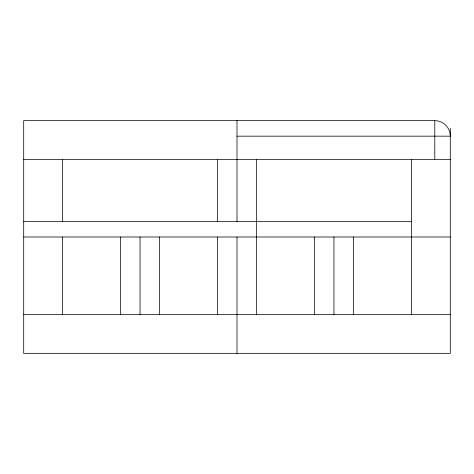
<?xml version="1.0" encoding="UTF-8"?>
<svg xmlns="http://www.w3.org/2000/svg" width="474" height="474" viewBox="0 0 474 474"><rect width="100%" height="100%" fill="white"/><g stroke="black" fill="none" stroke-linecap="round" stroke-linejoin="round"><path stroke-width="0.71" d="M237 136.168L450.3 136.168A15.512 15.512 0 0 0 434.788 120.657L23.7 120.657L23.7 353.343L450.3 353.343L450.3 128.413M23.7 159.436L450.3 159.436M23.7 221.488L411.521 221.488M23.7 237L450.3 237M23.7 314.564L450.3 314.564M434.788 120.657L434.788 159.436M411.521 159.436L411.521 314.564M353.343 237L353.343 314.564M333.957 237L333.957 314.564M314.564 237L314.564 314.564M256.393 159.436L256.393 314.564M237 120.657L237 221.488M237 237L237 353.343M217.607 159.436L217.607 221.488M217.607 237L217.607 314.564M159.436 237L159.436 314.564M140.043 237L140.043 314.564M120.657 237L120.657 314.564M62.479 159.436L62.479 221.488M62.479 237L62.479 314.564"/></g></svg>
